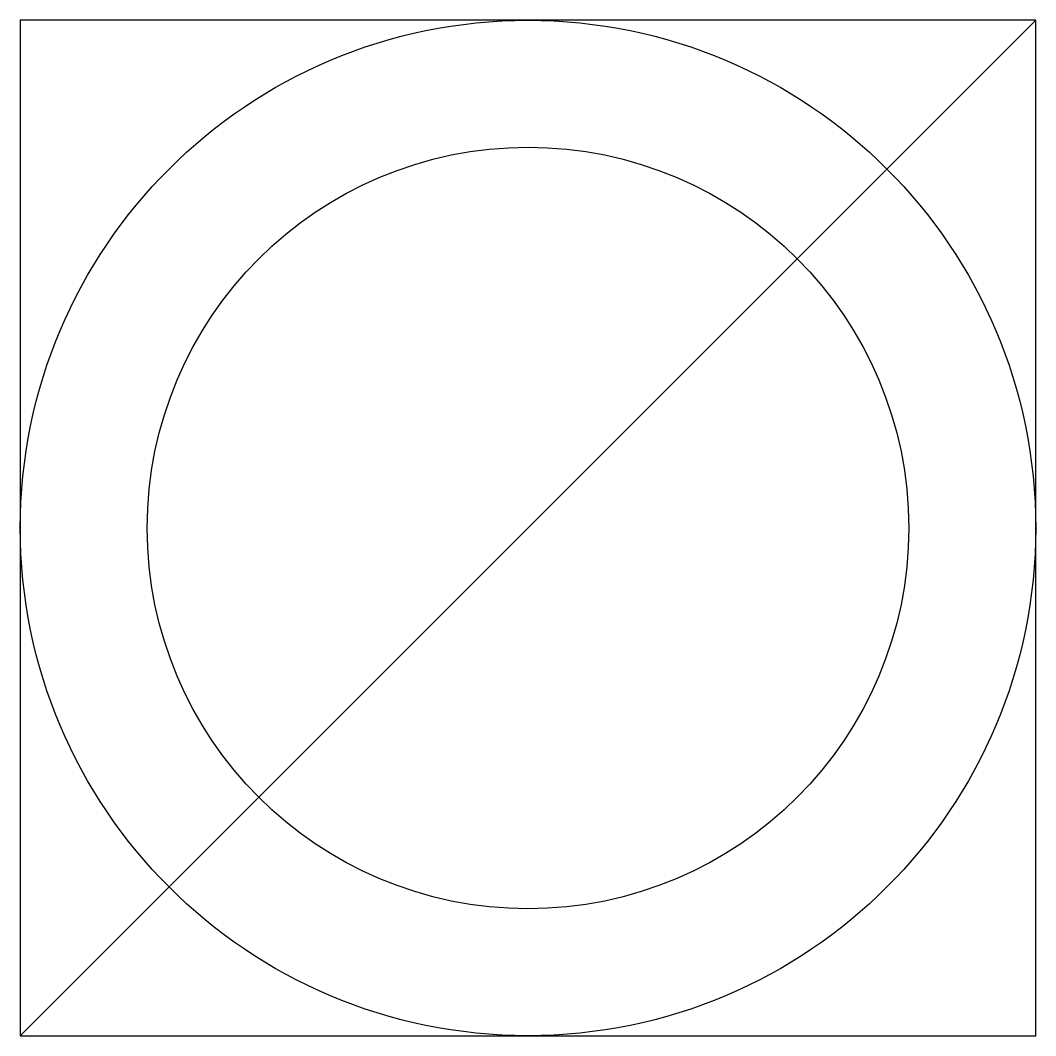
# Model space of a CAD drawing. Extents: x -2 to 2, y -2 to 2.
import ezdxf

# ---------------------------------------------------------------- set-up
doc = ezdxf.new("R2010")
doc.units = 0
doc.header["$LTSCALE"] = 0.2

msp = doc.modelspace()

# ---------------------------------------------------------------- linework, layer by layer
msp.add_line((-2, -2), (2, 2))
msp.add_lwpolyline([(-2, -2), (2, -2), (2, 2), (-2, 2)], close=True)
for radius in [2, 1.5]:
    msp.add_circle((0, 0), radius)

doc.saveas('drawing.dxf')
